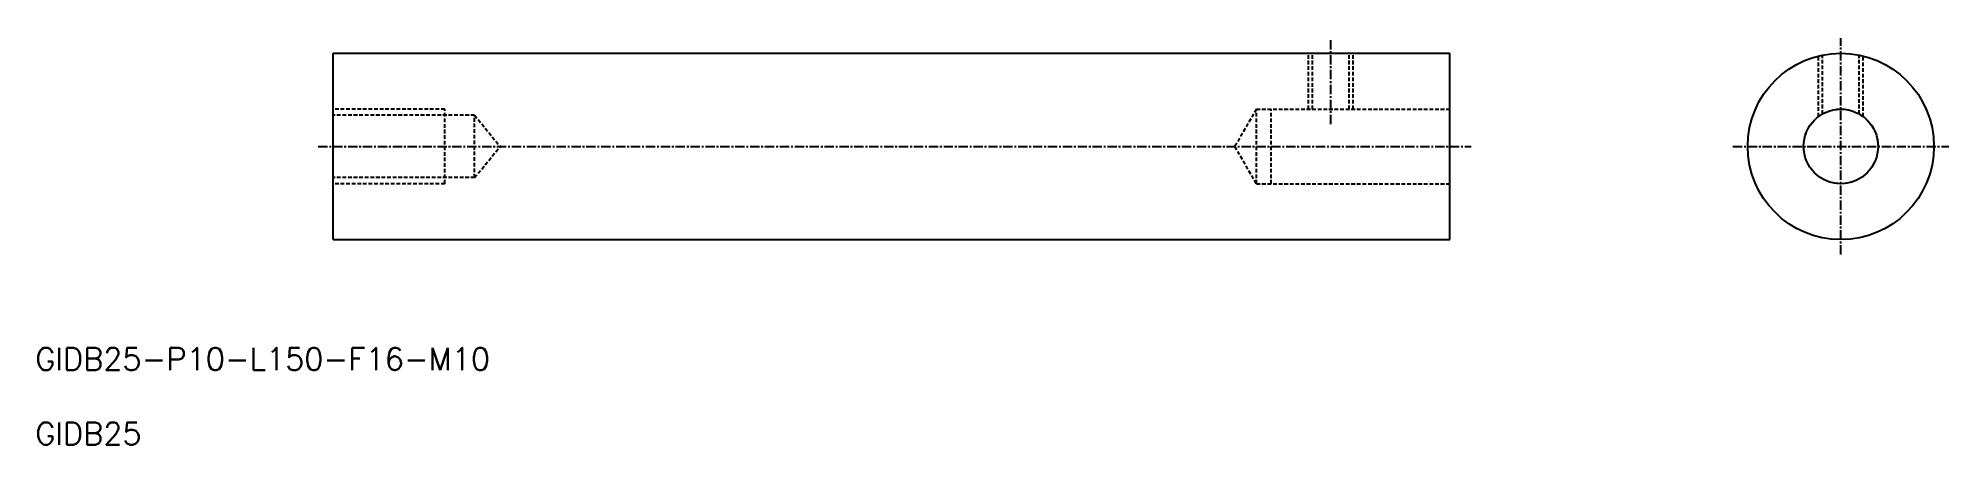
# Model space of a CAD drawing. Extents: x 10 to 267, y 10 to 64.
import ezdxf

# ---------------------------------------------------------------- set-up
doc = ezdxf.new("R2010")
doc.units = 0
doc.linetypes.add('CENTER', pattern=[2, 1.25, -0.25, 0.25, -0.25])
doc.linetypes.add('DASHED', pattern=[0.75, 0.5, -0.25])
doc.layers.get('0').update_dxf_attribs({"linetype": 'CONTINUOUS'})
doc.layers.add('CENTER', color=1, linetype='CENTER')
doc.styles.get("Standard").update_dxf_attribs({"font": 'txt.shx'})

msp = doc.modelspace()

# ---------------------------------------------------------------- linework, layer by layer
at = {"color": 7, "linetype": 'CONTINUOUS'}
for p, q in [((50, 62.5), (200, 62.5)), ((50, 37.5), (50, 62.5)), ((200, 37.5), (200, 62.5)), ((200, 37.5), (200, 62.5)), ((50, 37.5), (200, 37.5))]:
    msp.add_line(p, q, dxfattribs=at)
at = {"color": 3, "linetype": 'DASHED'}
for p, q in [((181, 55), (181, 62.5)), ((181.54, 55), (181.54, 62.5)), ((186.46, 55), (186.46, 62.5)), ((187, 55), (187, 62.5)), ((249.5, 54), (249.5, 62.13)), ((250.04, 54.35), (250.04, 62.26)), ((254.96, 54.35), (254.96, 62.26)), ((255.5, 54), (255.5, 62.13)), ((65, 55), (50, 55)), ((69, 54.19), (50, 54.19)), ((65, 45), (65, 55)), ((69, 45.81), (69, 54.19)), ((69, 54.19), (72.43, 50)), ((174, 55), (171.11, 50)), ((174, 45), (174, 55)), ((174, 55), (200, 55)), ((176, 45), (176, 55)), ((69, 45.81), (72.43, 50)), ((174, 45), (171.11, 50)), ((69, 45.81), (50, 45.81)), ((65, 45), (50, 45)), ((174, 45), (200, 45))]:
    msp.add_line(p, q, dxfattribs=at)
at = {"color": 7, "linetype": 'CONTINUOUS'}
for radius in [12.5, 5]:
    msp.add_circle((252.5, 50), radius, dxfattribs=at)
at = {"color": 3, "linetype": 'DASHED'}
msp.add_circle((252.5, 50), 5, dxfattribs=at)
at = {"layer": 'CENTER', "color": 1, "linetype": 'CENTER'}
for p, q in [((184, 53), (184, 64.5)), ((252.5, 35.5), (252.5, 64.5)), ((48, 50), (202.87, 50)), ((238, 50), (267, 50))]:
    msp.add_line(p, q, dxfattribs=at)

# ---------------------------------------------------------------- texts
at = {"color": 7, "linetype": 'CONTINUOUS'}
for s, p in [('GIDB25-P10-L150-F16-M10', (10, 20)), ('GIDB25', (10, 10))]:
    msp.add_text(s, height=3, dxfattribs=at).set_placement(p)

doc.saveas('drawing.dxf')
